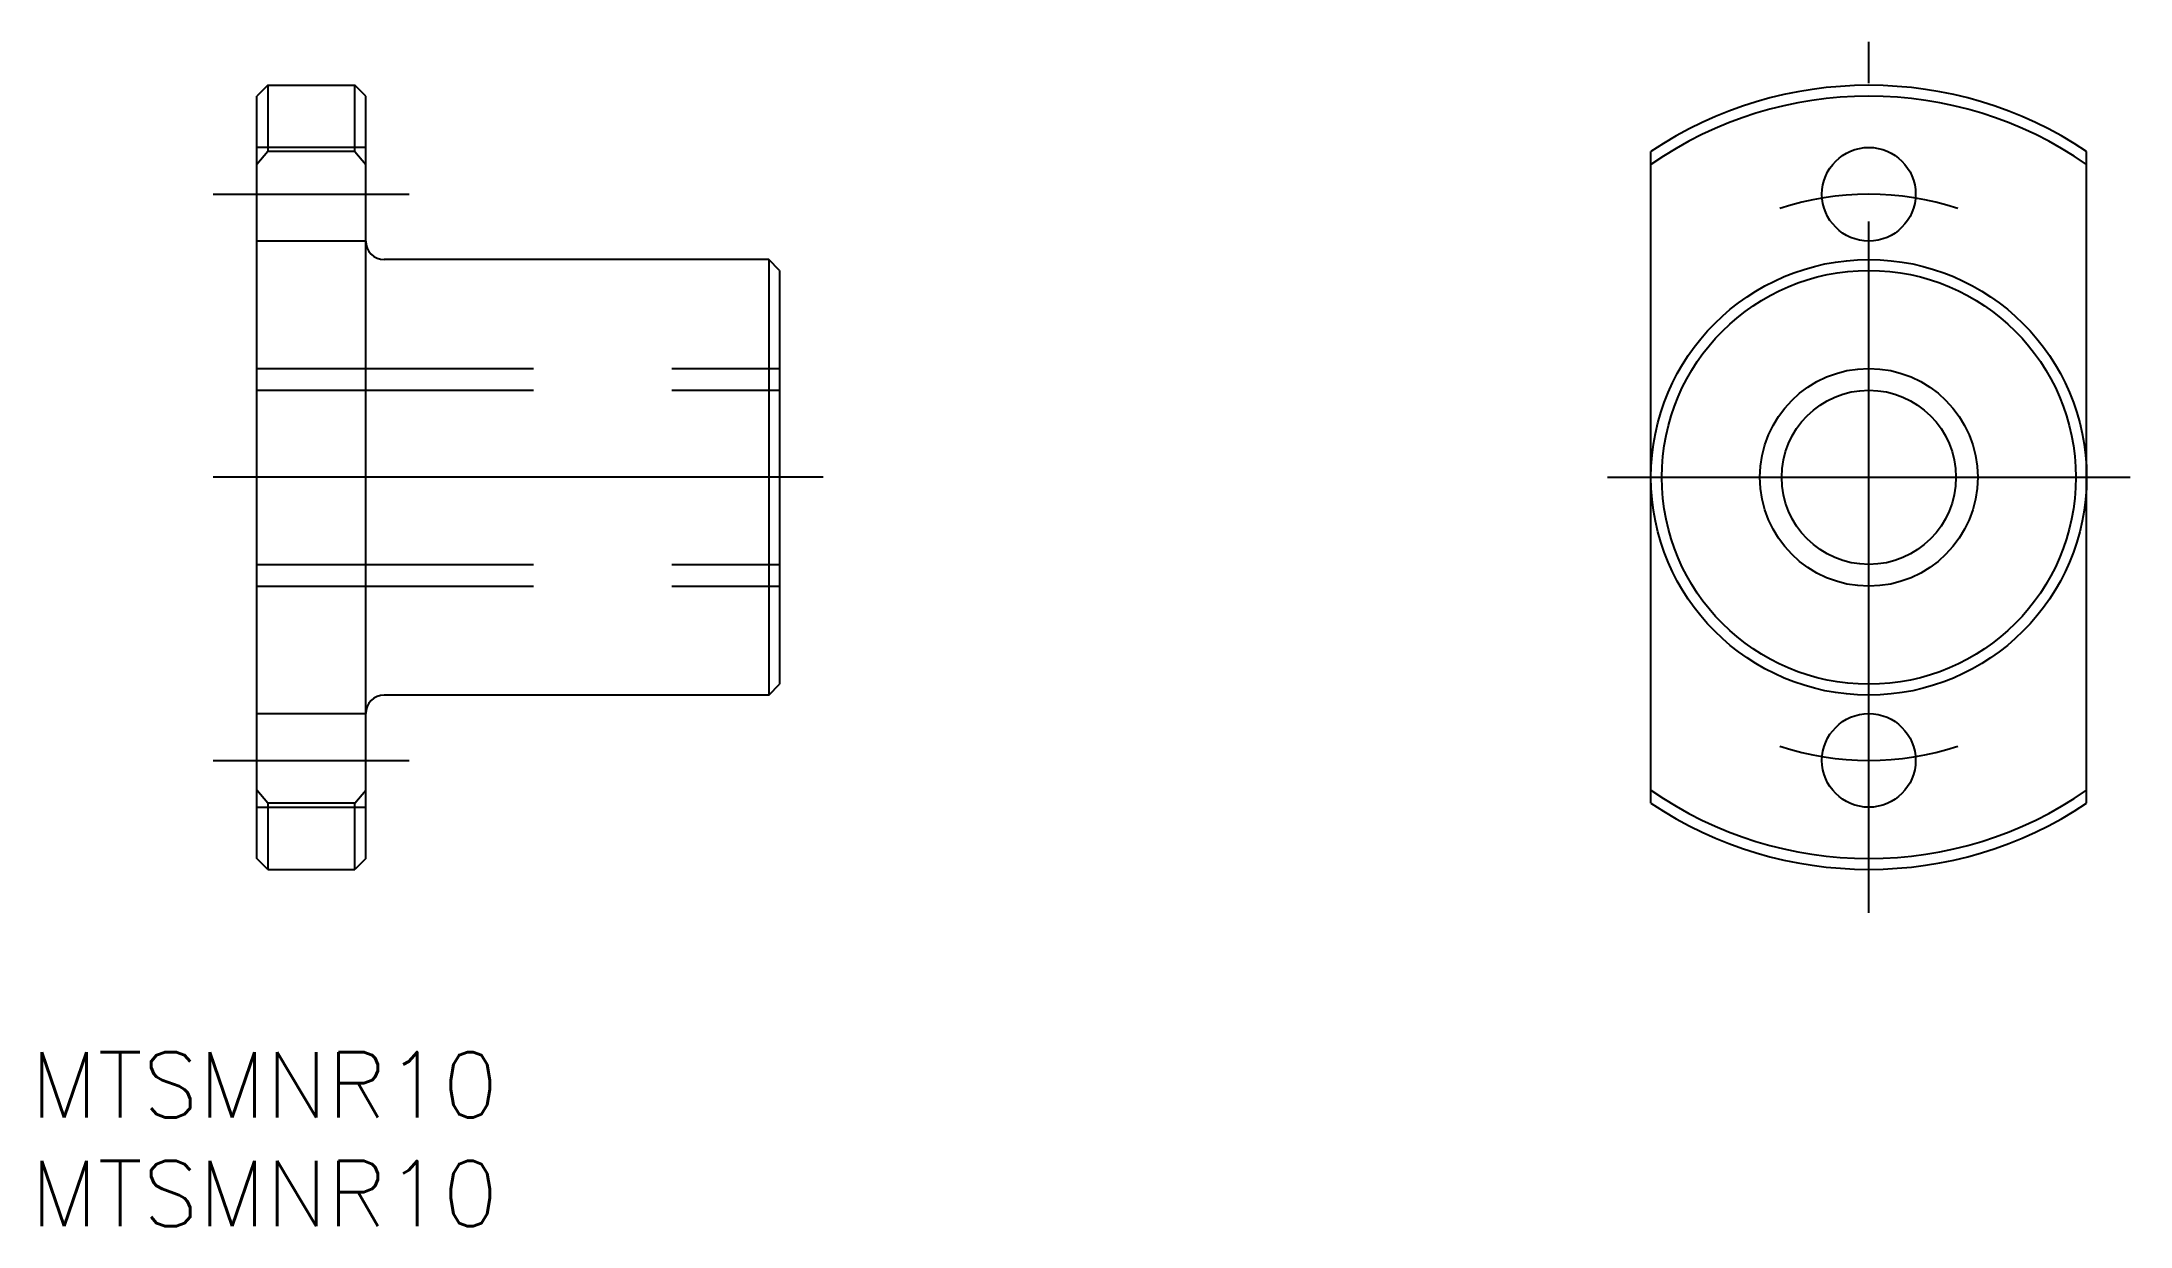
# Model space of a CAD drawing. Extents: x -83.9 to 12, y -34.4 to 20.
import ezdxf

# ---------------------------------------------------------------- set-up
doc = ezdxf.new("R2010")
doc.units = 0
doc.linetypes.add('CENTER', pattern=[50.8, 31.75, -6.35, 6.35, -6.35])
doc.linetypes.add('DASHED', pattern=[19.05, 12.7, -6.35])
doc.layers.get('0').update_dxf_attribs({"linetype": 'CONTINUOUS'})
doc.layers.add('CENTER', color=1, linetype='CENTER')
doc.styles.get("Standard").update_dxf_attribs({"font": 'txt.shx', "height": 3, "bigfont": 'bigfont.shx'})

msp = doc.modelspace()

# ---------------------------------------------------------------- linework, layer by layer
at = {"color": 7, "linetype": 'CONTINUOUS'}
for p, q in [((-73.5, 18), (-74, 17.5)), ((-74, -17.5), (-74, 17.5)), ((-73.5, 18), (-69.5, 18)), ((-73.5, 18), (-73.5, 14.967)), ((-69, 17.5), (-69.5, 18)), ((-69.5, 14.967), (-69.5, 18)), ((-69, -17.5), (-69, 17.5)), ((-73.5, 14.967), (-74, 14.361)), ((-69.5, 14.967), (-73.5, 14.967)), ((-69.5, 14.967), (-69, 14.361)), ((-10, -14.967), (-10, 14.967)), ((10, -14.967), (10, 14.967)), ((-50.5, 10), (-68.15, 10)), ((-50, 9.5), (-50.5, 10)), ((-50.5, 10), (-50.5, -10)), ((-50, 9.5), (-50, -9.5)), ((-50.5, -10), (-50, -9.5)), ((-50.5, -10), (-68.15, -10)), ((-73.5, -14.967), (-74, -14.361)), ((-69.5, -14.967), (-69, -14.361)), ((-69.5, -14.967), (-73.5, -14.967)), ((-73.5, -14.967), (-73.5, -18)), ((-69.5, -18), (-69.5, -14.967)), ((-73.5, -18), (-74, -17.5)), ((-73.5, -18), (-69.5, -18)), ((-69, -17.5), (-69.5, -18))]:
    msp.add_line(p, q, dxfattribs=at)
at = {"color": 3, "linetype": 'DASHED'}
for p, q in [((-69, 15.15), (-74, 15.15)), ((-69, 10.85), (-74, 10.85)), ((-74, 5), (-50, 5)), ((-74, 4), (-50, 4)), ((-74, -4), (-50, -4)), ((-74, -5), (-50, -5)), ((-74, -10.85), (-69, -10.85)), ((-74, -15.15), (-69, -15.15))]:
    msp.add_line(p, q, dxfattribs=at)
at = {"color": 7, "linetype": 'CONTINUOUS'}
for centre, radius in [((0, 13), 2.15), ((0, 0), 10), ((0, 0), 9.5), ((0, 0), 4), ((0, -13), 2.15)]:
    msp.add_circle(centre, radius, dxfattribs=at)
at = {"color": 3, "linetype": 'CONTINUOUS'}
msp.add_circle((0, 0), 5, dxfattribs=at)
at = {"color": 7, "linetype": 'CONTINUOUS'}
for centre, radius, start, end in [((0, 0), 18, 56.25101, 123.74899), ((0, 0), 17.5, 55.1501, 124.8499), ((-68.15, 10.85), 0.85, 180, 270), ((-68.15, -10.85), 0.85, 90, 180), ((0, 0), 17.5, 235.1501, 304.8499), ((0, 0), 18, 236.25101, 303.74899)]:
    msp.add_arc(centre, radius, start, end, dxfattribs=at)
at = {"layer": 'CENTER', "color": 1, "linetype": 'CENTER'}
for p, q in [((0, -20), (0, 20)), ((-76, 13), (-67, 13)), ((-48, 0), (-76, 0)), ((-12, 0), (12, 0)), ((-76, -13), (-67, -13))]:
    msp.add_line(p, q, dxfattribs=at)
for start, end in [(71.69859, 108.30141), (251.69859, 288.30141)]:
    msp.add_arc((0, 0), 13, start, end, dxfattribs=at)

# ---------------------------------------------------------------- texts
at = {"color": 7, "linetype": 'CONTINUOUS'}
for p in [(-84.387, -29.387), (-84.387, -34.387)]:
    msp.add_text('MTSMNR10', height=3, dxfattribs=at).set_placement(p)

doc.saveas('drawing.dxf')
